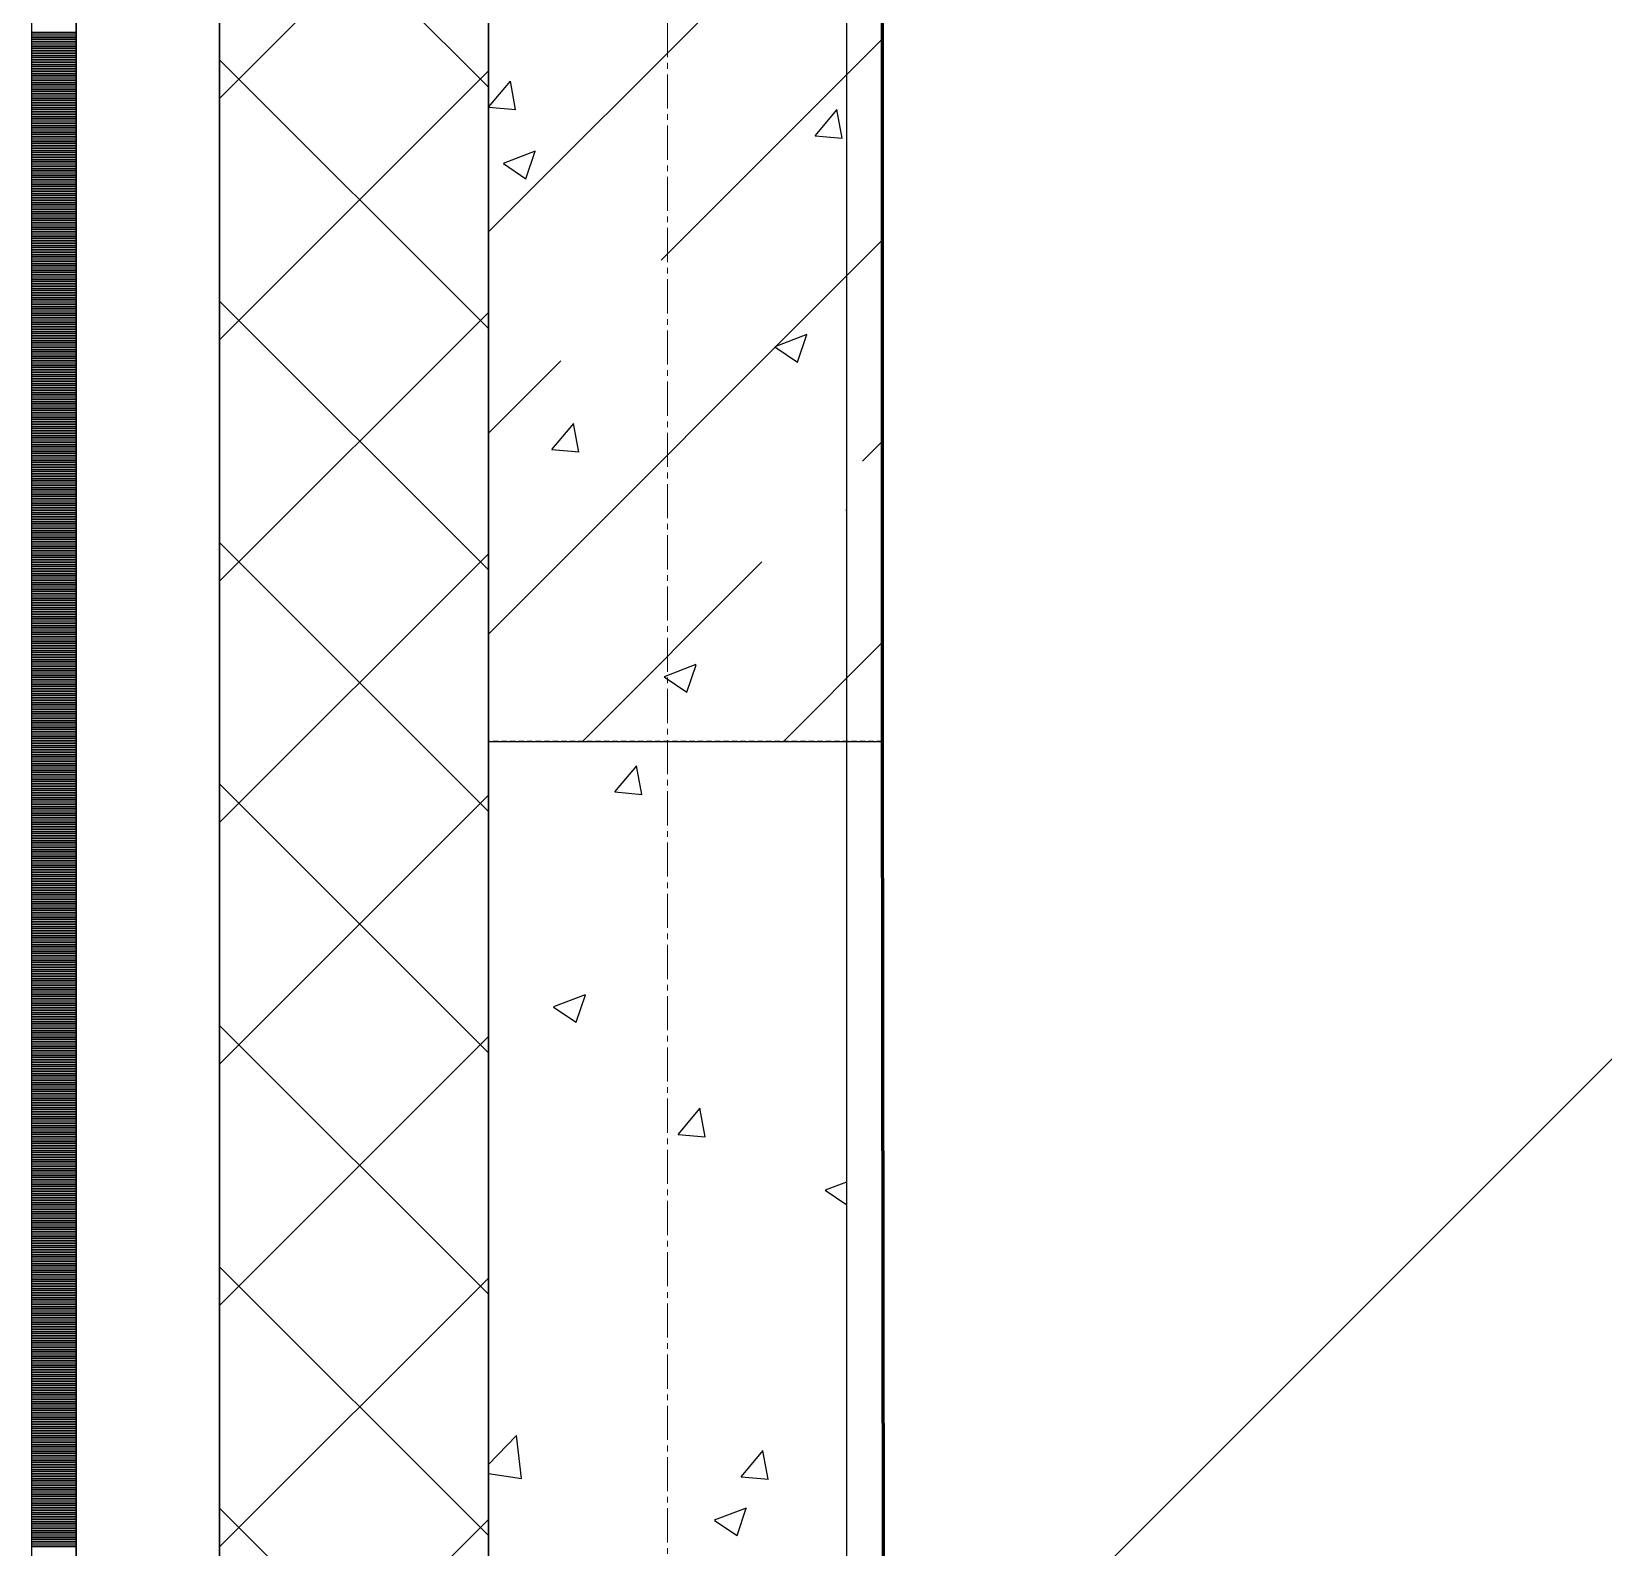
# Model space of a CAD drawing. Header units: millimetres. Extents: x 538266 to 1167394, y 114608 to 637157.
# Drawn here: x 1046079 to 1046956, y 555019 to 555865 of the extents above; entities that cross this region are included whole.
import ezdxf

# ---------------------------------------------------------------- set-up
doc = ezdxf.new("R2010")
doc.units = ezdxf.units.MM
for name, pattern in [('CENTER2', [28.575, 19.05, -3.175, 3.175, -3.175]), ('DASHED', [19.05, 12.7, -6.35]), ('HIDDEN2', [4.7625, 3.175, -1.5875])]:
    doc.linetypes.add(name, pattern=pattern)
for name, color, linetype, lineweight in [('0) шт стен 3 эт', 150, 'Continuous', 60), ('АР_Колонны', 70, 'Continuous', 30), ('АР_Стены ЖБ', 7, 'Continuous', 35), ('АР_Стены ПЕНОблок', 52, 'Continuous', 20), ('АР_Тонкая', 254, 'Continuous', 5), ('АР_Утеплитель', 31, 'Continuous', 0), ('АР_Штриховка', 8, 'Continuous', 0)]:
    doc.layers.add(name, color=color, linetype=linetype, lineweight=lineweight)
doc.layers.add('АР_Делит', color=120, linetype='Continuous', lineweight=0, plot=False)
doc.layers.add('РД_Оси_100', color=7, linetype='Continuous', lineweight=0, true_color=0x525252)
doc.layers.add('ФВ-5', color=7, linetype='Continuous')

# ---------------------------------------------------------------- blocks, each defined once
blk = doc.blocks.new('СОШ_2200_АР_ОСИ_М100_28.05.24')
at = {"layer": 'АР_Делит', "color": 251, "linetype": 'DASHED', "true_color": 0x636466}
blk.add_lwpolyline([(114955, 135155), (114955, -355), (93595.036, -355), (93595.036, 13855), (94145, 13855), (94145, 68320), (66055, 68320), (66055, 13857.73), (83455, 13857.73), (83455, -355), (45245, -355), (45245, 13145), (44695, 13145), (44695, 26755), (45245, 26755), (45245, 68320), (20455, 68320), (20455, 26755), (27955, 26755), (27955, 13145), (-355, 13145), (-355, 100855)], dxfattribs=at)
at = {"layer": 'РД_Оси_100', "color": 251, "linetype": 'CENTER2', "true_color": 0x636466}
blk.add_line((0, -6155), (0, 139938.679), dxfattribs=at)
blk = doc.blocks.new('3_этаж1')
at = {"layer": 'АР_Колонны', "color": 18, "linetype": 'HIDDEN2', "lineweight": 25, "true_color": 0x000000}
for p, q in [((684283.57, 555468.74), (684283.57, 556368.74)), ((684503.57, 556368.74), (684503.57, 555468.74)), ((684503.57, 555468.74), (684283.57, 555468.74))]:
    blk.add_line(p, q, dxfattribs=at)
at = {"layer": 'АР_Колонны', "color": 18, "linetype": 'Continuous', "lineweight": 25, "true_color": 0x000000}
for p, q in [((684283.57, 556368.74), (684283.57, 555468.74)), ((684283.57, 556368.74), (684283.57, 555468.74)), ((684503.57, 555468.74), (684503.57, 556368.74)), ((684503.57, 555468.74), (684503.57, 556368.74)), ((684283.57, 555468.74), (684503.57, 555468.74)), ((684283.57, 555468.74), (684503.57, 555468.74))]:
    blk.add_line(p, q, dxfattribs=at)
at = {"layer": 'АР_Стены ЖБ', "color": 18, "linetype": 'Continuous', "lineweight": 25, "true_color": 0x000000}
for p, q in [((684283.57, 556368.74), (684283.57, 555468.74)), ((684503.57, 555468.74), (684503.57, 556368.74)), ((684283.57, 555468.74), (684503.57, 555468.74))]:
    blk.add_line(p, q, dxfattribs=at)
at = {"layer": 'АР_Стены ПЕНОблок', "color": 18, "linetype": 'Continuous', "lineweight": 25, "true_color": 0x000000}
for p, q in [((684283.57, 587568.74), (684283.57, 511368.74)), ((684483.57, 511368.74), (684483.57, 587568.74))]:
    blk.add_line(p, q, dxfattribs=at)
at = {"layer": 'АР_Тонкая', "color": 18, "linetype": 'Continuous', "lineweight": 25, "true_color": 0x000000}
for p, q in [((684028.57, 587568.74), (684028.57, 511368.74)), ((684053.57, 587568.74), (684053.57, 511368.74)), ((684053.57, 511368.74), (684053.57, 587568.74)), ((684133.57, 511368.74), (684133.57, 587568.74))]:
    blk.add_line(p, q, dxfattribs=at)
at = {"layer": 'АР_Утеплитель', "color": 18, "linetype": 'Continuous', "lineweight": 25, "true_color": 0x000000}
for p, q in [((684133.57, 587568.74), (684133.57, 511368.74)), ((684283.57, 511368.74), (684283.57, 587568.74))]:
    blk.add_line(p, q, dxfattribs=at)
at = {"layer": 'АР_Штриховка', "color": 18, "linetype": 'Continuous', "lineweight": 25, "true_color": 0x000000}
for p, q in [((684283.57, 555833.82), (684133.57, 555983.82)), ((684133.57, 555827.54), (684283.57, 555977.54)), ((684283.57, 555753.03), (684503.57, 555973.03)), ((684028.57, 555864.49), (684053.57, 555864.49)), ((684028.57, 555863.49), (684053.57, 555863.49)), ((684028.57, 555862.49), (684053.57, 555862.49)), ((684028.57, 555861.49), (684053.57, 555861.49)), ((684028.57, 555860.49), (684053.57, 555860.49)), ((684028.57, 555859.49), (684053.57, 555859.49)), ((684028.57, 555858.49), (684053.57, 555858.49)), ((684028.57, 555857.49), (684053.57, 555857.49)), ((684028.57, 555856.49), (684053.57, 555856.49)), ((684028.57, 555855.49), (684053.57, 555855.49)), ((684028.57, 555854.49), (684053.57, 555854.49)), ((684028.57, 555853.49), (684053.57, 555853.49)), ((684380.1, 555737.3), (684503.57, 555860.78)), ((684028.57, 555852.49), (684053.57, 555852.49)), ((684028.57, 555851.49), (684053.57, 555851.49)), ((684028.57, 555850.49), (684053.57, 555850.49)), ((684028.57, 555849.49), (684053.57, 555849.49)), ((684028.57, 555848.49), (684053.57, 555848.49)), ((684028.57, 555847.49), (684053.57, 555847.49)), ((684028.57, 555846.49), (684053.57, 555846.49)), ((684028.57, 555845.49), (684053.57, 555845.49)), ((684283.57, 555699.12), (684133.57, 555849.12)), ((684028.57, 555844.49), (684053.57, 555844.49)), ((684028.57, 555843.49), (684053.57, 555843.49)), ((684028.57, 555842.49), (684053.57, 555842.49)), ((684028.57, 555841.49), (684053.57, 555841.49)), ((684028.57, 555840.49), (684053.57, 555840.49)), ((684028.57, 555839.49), (684053.57, 555839.49)), ((684028.57, 555838.49), (684053.57, 555838.49)), ((684028.57, 555837.49), (684053.57, 555837.49)), ((684028.57, 555836.49), (684053.57, 555836.49)), ((684133.57, 555692.83), (684283.57, 555842.83)), ((684283.75, 555822.63), (684296, 555837.23)), ((684298.79, 555821.27), (684295.85, 555837.19)), ((684028.57, 555835.49), (684053.57, 555835.49)), ((684028.57, 555834.49), (684053.57, 555834.49)), ((684028.57, 555833.49), (684053.57, 555833.49)), ((684028.57, 555832.49), (684053.57, 555832.49)), ((684028.57, 555831.49), (684053.57, 555831.49)), ((684028.57, 555830.49), (684053.57, 555830.49)), ((684028.57, 555829.49), (684053.57, 555829.49)), ((684028.57, 555828.49), (684053.57, 555828.49)), ((684028.57, 555827.49), (684053.57, 555827.49)), ((684028.57, 555826.49), (684053.57, 555826.49)), ((684028.57, 555825.49), (684053.57, 555825.49)), ((684028.57, 555824.49), (684053.57, 555824.49)), ((684028.57, 555823.49), (684053.57, 555823.49)), ((684028.57, 555822.49), (684053.57, 555822.49)), ((684028.57, 555821.49), (684053.57, 555821.49)), ((684028.57, 555820.49), (684053.57, 555820.49)), ((684028.57, 555819.49), (684053.57, 555819.49)), ((684028.57, 555818.49), (684053.57, 555818.49)), ((684283.75, 555822.62), (684298.94, 555821.3)), ((684465.94, 555806.7), (684478.18, 555821.29)), ((684480.97, 555805.33), (684478.04, 555821.25)), ((684028.57, 555817.49), (684053.57, 555817.49)), ((684028.57, 555816.49), (684053.57, 555816.49)), ((684028.57, 555815.49), (684053.57, 555815.49)), ((684028.57, 555814.49), (684053.57, 555814.49)), ((684028.57, 555813.49), (684053.57, 555813.49)), ((684028.57, 555812.49), (684053.57, 555812.49)), ((684028.57, 555811.49), (684053.57, 555811.49)), ((684028.57, 555810.49), (684053.57, 555810.49)), ((684028.57, 555809.49), (684053.57, 555809.49)), ((684028.57, 555808.49), (684053.57, 555808.49)), ((684028.57, 555807.49), (684053.57, 555807.49)), ((684028.57, 555806.49), (684053.57, 555806.49)), ((684028.57, 555805.49), (684053.57, 555805.49)), ((684028.57, 555804.49), (684053.57, 555804.49)), ((684028.57, 555803.49), (684053.57, 555803.49)), ((684028.57, 555802.49), (684053.57, 555802.49)), ((684028.57, 555801.49), (684053.57, 555801.49)), ((684465.94, 555806.69), (684481.12, 555805.36)), ((684028.57, 555800.49), (684053.57, 555800.49)), ((684028.57, 555799.49), (684053.57, 555799.49)), ((684028.57, 555798.49), (684053.57, 555798.49)), ((684028.57, 555797.49), (684053.57, 555797.49)), ((684028.57, 555796.49), (684053.57, 555796.49)), ((684028.57, 555795.49), (684053.57, 555795.49)), ((684028.57, 555794.49), (684053.57, 555794.49)), ((684028.57, 555793.49), (684053.57, 555793.49)), ((684028.57, 555792.49), (684053.57, 555792.49)), ((684292.04, 555791.38), (684309.82, 555798.21)), ((684304.59, 555782.65), (684309.74, 555798)), ((684028.57, 555791.49), (684053.57, 555791.49)), ((684028.57, 555790.49), (684053.57, 555790.49)), ((684028.57, 555789.49), (684053.57, 555789.49)), ((684028.57, 555788.49), (684053.57, 555788.49)), ((684028.57, 555787.49), (684053.57, 555787.49)), ((684028.57, 555786.49), (684053.57, 555786.49)), ((684028.57, 555785.49), (684053.57, 555785.49)), ((684028.57, 555784.49), (684053.57, 555784.49)), ((684028.57, 555783.49), (684053.57, 555783.49)), ((684291.95, 555791.17), (684304.58, 555782.65)), ((684028.57, 555782.49), (684053.57, 555782.49)), ((684028.57, 555781.49), (684053.57, 555781.49)), ((684028.57, 555780.49), (684053.57, 555780.49)), ((684028.57, 555779.49), (684053.57, 555779.49)), ((684028.57, 555778.49), (684053.57, 555778.49)), ((684028.57, 555777.49), (684053.57, 555777.49)), ((684028.57, 555776.49), (684053.57, 555776.49)), ((684028.57, 555775.49), (684053.57, 555775.49)), ((684028.57, 555774.49), (684053.57, 555774.49)), ((684028.57, 555773.49), (684053.57, 555773.49)), ((684028.57, 555772.49), (684053.57, 555772.49)), ((684028.57, 555771.49), (684053.57, 555771.49)), ((684028.57, 555770.49), (684053.57, 555770.49)), ((684028.57, 555769.49), (684053.57, 555769.49)), ((684028.57, 555768.49), (684053.57, 555768.49)), ((684028.57, 555767.49), (684053.57, 555767.49)), ((684028.57, 555766.49), (684053.57, 555766.49)), ((684028.57, 555765.49), (684053.57, 555765.49)), ((684028.57, 555764.49), (684053.57, 555764.49)), ((684028.57, 555763.49), (684053.57, 555763.49)), ((684028.57, 555762.49), (684053.57, 555762.49)), ((684028.57, 555761.49), (684053.57, 555761.49)), ((684028.57, 555760.49), (684053.57, 555760.49)), ((684028.57, 555759.49), (684053.57, 555759.49)), ((684028.57, 555758.49), (684053.57, 555758.49)), ((684028.57, 555757.49), (684053.57, 555757.49)), ((684028.57, 555756.49), (684053.57, 555756.49)), ((684028.57, 555755.49), (684053.57, 555755.49)), ((684028.57, 555754.49), (684053.57, 555754.49)), ((684028.57, 555753.49), (684053.57, 555753.49)), ((684028.57, 555752.49), (684053.57, 555752.49)), ((684028.57, 555751.49), (684053.57, 555751.49)), ((684028.57, 555750.49), (684053.57, 555750.49)), ((684028.57, 555749.49), (684053.57, 555749.49)), ((684028.57, 555748.49), (684053.57, 555748.49)), ((684283.57, 555528.52), (684503.57, 555748.52)), ((684028.57, 555747.49), (684053.57, 555747.49)), ((684028.57, 555746.49), (684053.57, 555746.49)), ((684028.57, 555745.49), (684053.57, 555745.49)), ((684028.57, 555744.49), (684053.57, 555744.49)), ((684028.57, 555743.49), (684053.57, 555743.49)), ((684028.57, 555742.49), (684053.57, 555742.49)), ((684028.57, 555741.49), (684053.57, 555741.49)), ((684028.57, 555740.49), (684053.57, 555740.49)), ((684028.57, 555739.49), (684053.57, 555739.49)), ((684028.57, 555738.49), (684053.57, 555738.49)), ((684028.57, 555737.49), (684053.57, 555737.49)), ((684028.57, 555736.49), (684053.57, 555736.49)), ((684028.57, 555735.49), (684053.57, 555735.49)), ((684028.57, 555734.49), (684053.57, 555734.49)), ((684028.57, 555733.49), (684053.57, 555733.49)), ((684028.57, 555732.49), (684053.57, 555732.49)), ((684028.57, 555731.49), (684053.57, 555731.49)), ((684028.57, 555730.49), (684053.57, 555730.49)), ((684028.57, 555729.49), (684053.57, 555729.49)), ((684028.57, 555728.49), (684053.57, 555728.49)), ((684028.57, 555727.49), (684053.57, 555727.49)), ((684028.57, 555726.49), (684053.57, 555726.49)), ((684028.57, 555725.49), (684053.57, 555725.49)), ((684028.57, 555724.49), (684053.57, 555724.49)), ((684028.57, 555723.49), (684053.57, 555723.49)), ((684028.57, 555722.49), (684053.57, 555722.49)), ((684028.57, 555721.49), (684053.57, 555721.49)), ((684028.57, 555720.49), (684053.57, 555720.49)), ((684028.57, 555719.49), (684053.57, 555719.49)), ((684028.57, 555718.49), (684053.57, 555718.49)), ((684028.57, 555717.49), (684053.57, 555717.49)), ((684028.57, 555716.49), (684053.57, 555716.49)), ((684028.57, 555715.49), (684053.57, 555715.49)), ((684028.57, 555714.49), (684053.57, 555714.49)), ((684028.57, 555713.49), (684053.57, 555713.49)), ((684283.57, 555564.41), (684133.57, 555714.41)), ((684028.57, 555712.49), (684053.57, 555712.49)), ((684028.57, 555711.49), (684053.57, 555711.49)), ((684028.57, 555710.49), (684053.57, 555710.49)), ((684028.57, 555709.49), (684053.57, 555709.49)), ((684028.57, 555708.49), (684053.57, 555708.49)), ((684028.57, 555707.49), (684053.57, 555707.49)), ((684028.57, 555706.49), (684053.57, 555706.49)), ((684028.57, 555705.49), (684053.57, 555705.49)), ((684028.57, 555704.49), (684053.57, 555704.49)), ((684133.57, 555558.13), (684283.57, 555708.13)), ((684028.57, 555703.49), (684053.57, 555703.49)), ((684028.57, 555702.49), (684053.57, 555702.49)), ((684028.57, 555701.49), (684053.57, 555701.49)), ((684028.57, 555700.49), (684053.57, 555700.49)), ((684028.57, 555699.49), (684053.57, 555699.49)), ((684028.57, 555698.49), (684053.57, 555698.49)), ((684028.57, 555697.49), (684053.57, 555697.49)), ((684028.57, 555696.49), (684053.57, 555696.49)), ((684028.57, 555695.49), (684053.57, 555695.49)), ((684443.65, 555689.11), (684461.44, 555695.94)), ((684456.2, 555680.38), (684461.35, 555695.73)), ((684028.57, 555694.49), (684053.57, 555694.49)), ((684028.57, 555693.49), (684053.57, 555693.49)), ((684028.57, 555692.49), (684053.57, 555692.49)), ((684028.57, 555691.49), (684053.57, 555691.49)), ((684028.57, 555690.49), (684053.57, 555690.49)), ((684028.57, 555689.49), (684053.57, 555689.49)), ((684028.57, 555688.49), (684053.57, 555688.49)), ((684028.57, 555687.49), (684053.57, 555687.49)), ((684443.56, 555688.91), (684456.2, 555680.39)), ((684028.57, 555686.49), (684053.57, 555686.49)), ((684028.57, 555685.49), (684053.57, 555685.49)), ((684028.57, 555684.49), (684053.57, 555684.49)), ((684028.57, 555683.49), (684053.57, 555683.49)), ((684028.57, 555682.49), (684053.57, 555682.49)), ((684028.57, 555681.49), (684053.57, 555681.49)), ((684028.57, 555680.49), (684053.57, 555680.49)), ((684028.57, 555679.49), (684053.57, 555679.49)), ((684028.57, 555678.49), (684053.57, 555678.49)), ((684283.57, 555640.78), (684323.97, 555681.17)), ((684028.57, 555677.49), (684053.57, 555677.49)), ((684028.57, 555676.49), (684053.57, 555676.49)), ((684028.57, 555675.49), (684053.57, 555675.49)), ((684028.57, 555674.49), (684053.57, 555674.49)), ((684028.57, 555673.49), (684053.57, 555673.49)), ((684028.57, 555672.49), (684053.57, 555672.49)), ((684028.57, 555671.49), (684053.57, 555671.49)), ((684028.57, 555670.49), (684053.57, 555670.49)), ((684028.57, 555669.49), (684053.57, 555669.49)), ((684028.57, 555668.49), (684053.57, 555668.49)), ((684028.57, 555667.49), (684053.57, 555667.49)), ((684028.57, 555666.49), (684053.57, 555666.49)), ((684028.57, 555665.49), (684053.57, 555665.49)), ((684028.57, 555664.49), (684053.57, 555664.49)), ((684028.57, 555663.49), (684053.57, 555663.49)), ((684028.57, 555662.49), (684053.57, 555662.49)), ((684028.57, 555661.49), (684053.57, 555661.49)), ((684028.57, 555660.49), (684053.57, 555660.49)), ((684028.57, 555659.49), (684053.57, 555659.49)), ((684028.57, 555658.49), (684053.57, 555658.49)), ((684028.57, 555657.49), (684053.57, 555657.49)), ((684028.57, 555656.49), (684053.57, 555656.49)), ((684028.57, 555655.49), (684053.57, 555655.49)), ((684028.57, 555654.49), (684053.57, 555654.49)), ((684028.57, 555653.49), (684053.57, 555653.49)), ((684028.57, 555652.49), (684053.57, 555652.49)), ((684028.57, 555651.49), (684053.57, 555651.49)), ((684028.57, 555650.49), (684053.57, 555650.49)), ((684028.57, 555649.49), (684053.57, 555649.49)), ((684028.57, 555648.49), (684053.57, 555648.49)), ((684028.57, 555647.49), (684053.57, 555647.49)), ((684028.57, 555646.49), (684053.57, 555646.49)), ((684028.57, 555645.49), (684053.57, 555645.49)), ((684028.57, 555644.49), (684053.57, 555644.49)), ((684028.57, 555643.49), (684053.57, 555643.49)), ((684319, 555631.58), (684331.24, 555646.17)), ((684334.03, 555630.21), (684331.1, 555646.13)), ((684028.57, 555642.49), (684053.57, 555642.49)), ((684028.57, 555641.49), (684053.57, 555641.49)), ((684028.57, 555640.49), (684053.57, 555640.49)), ((684028.57, 555639.49), (684053.57, 555639.49)), ((684028.57, 555638.49), (684053.57, 555638.49)), ((684028.57, 555637.49), (684053.57, 555637.49)), ((684028.57, 555636.49), (684053.57, 555636.49)), ((684028.57, 555635.49), (684053.57, 555635.49)), ((684028.57, 555634.49), (684053.57, 555634.49)), ((684492.35, 555625.05), (684503.57, 555636.27)), ((684028.57, 555633.49), (684053.57, 555633.49)), ((684028.57, 555632.49), (684053.57, 555632.49)), ((684028.57, 555631.49), (684053.57, 555631.49)), ((684028.57, 555630.49), (684053.57, 555630.49)), ((684028.57, 555629.49), (684053.57, 555629.49)), ((684028.57, 555628.49), (684053.57, 555628.49)), ((684028.57, 555627.49), (684053.57, 555627.49)), ((684028.57, 555626.49), (684053.57, 555626.49)), ((684028.57, 555625.49), (684053.57, 555625.49)), ((684319, 555631.57), (684334.18, 555630.24)), ((684028.57, 555624.49), (684053.57, 555624.49)), ((684028.57, 555623.49), (684053.57, 555623.49)), ((684028.57, 555622.49), (684053.57, 555622.49)), ((684028.57, 555621.49), (684053.57, 555621.49)), ((684028.57, 555620.49), (684053.57, 555620.49)), ((684028.57, 555619.49), (684053.57, 555619.49)), ((684028.57, 555618.49), (684053.57, 555618.49)), ((684028.57, 555617.49), (684053.57, 555617.49)), ((684028.57, 555616.49), (684053.57, 555616.49)), ((684028.57, 555615.49), (684053.57, 555615.49)), ((684028.57, 555614.49), (684053.57, 555614.49)), ((684028.57, 555613.49), (684053.57, 555613.49)), ((684028.57, 555612.49), (684053.57, 555612.49)), ((684028.57, 555611.49), (684053.57, 555611.49)), ((684028.57, 555610.49), (684053.57, 555610.49)), ((684028.57, 555609.49), (684053.57, 555609.49)), ((684028.57, 555608.49), (684053.57, 555608.49)), ((684028.57, 555607.49), (684053.57, 555607.49)), ((684028.57, 555606.49), (684053.57, 555606.49)), ((684028.57, 555605.49), (684053.57, 555605.49)), ((684028.57, 555604.49), (684053.57, 555604.49)), ((684028.57, 555603.49), (684053.57, 555603.49)), ((684028.57, 555602.49), (684053.57, 555602.49)), ((684028.57, 555601.49), (684053.57, 555601.49)), ((684028.57, 555600.49), (684053.57, 555600.49)), ((684028.57, 555599.49), (684053.57, 555599.49)), ((684028.57, 555598.49), (684053.57, 555598.49)), ((684028.57, 555597.49), (684053.57, 555597.49)), ((684028.57, 555596.49), (684053.57, 555596.49)), ((684028.57, 555595.49), (684053.57, 555595.49)), ((684028.57, 555594.49), (684053.57, 555594.49)), ((684028.57, 555593.49), (684053.57, 555593.49)), ((684028.57, 555592.49), (684053.57, 555592.49)), ((684028.57, 555591.49), (684053.57, 555591.49)), ((684028.57, 555590.49), (684053.57, 555590.49)), ((684483.15, 555597.81), (684483.57, 555597.75)), ((684483.16, 555597.78), (684483.57, 555598.21)), ((684028.57, 555589.49), (684053.57, 555589.49)), ((684028.57, 555588.49), (684053.57, 555588.49)), ((684028.57, 555587.49), (684053.57, 555587.49)), ((684028.57, 555586.49), (684053.57, 555586.49)), ((684028.57, 555585.49), (684053.57, 555585.49)), ((684028.57, 555584.49), (684053.57, 555584.49)), ((684028.57, 555583.49), (684053.57, 555583.49)), ((684028.57, 555582.49), (684053.57, 555582.49)), ((684028.57, 555581.49), (684053.57, 555581.49)), ((684028.57, 555580.49), (684053.57, 555580.49)), ((684028.57, 555579.49), (684053.57, 555579.49)), ((684028.57, 555578.49), (684053.57, 555578.49)), ((684028.57, 555577.49), (684053.57, 555577.49)), ((684028.57, 555576.49), (684053.57, 555576.49)), ((684028.57, 555575.49), (684053.57, 555575.49)), ((684028.57, 555574.49), (684053.57, 555574.49)), ((684028.57, 555573.49), (684053.57, 555573.49)), ((684283.57, 555429.71), (684133.57, 555579.71)), ((684133.57, 555423.42), (684283.57, 555573.42)), ((684028.57, 555572.49), (684053.57, 555572.49)), ((684028.57, 555571.49), (684053.57, 555571.49)), ((684028.57, 555570.49), (684053.57, 555570.49)), ((684028.57, 555569.49), (684053.57, 555569.49)), ((684028.57, 555568.49), (684053.57, 555568.49)), ((684028.57, 555567.49), (684053.57, 555567.49)), ((684028.57, 555566.49), (684053.57, 555566.49)), ((684028.57, 555565.49), (684053.57, 555565.49)), ((684028.57, 555564.49), (684053.57, 555564.49)), ((684336.05, 555468.74), (684436.22, 555568.92)), ((684028.57, 555563.49), (684053.57, 555563.49)), ((684028.57, 555562.49), (684053.57, 555562.49)), ((684028.57, 555561.49), (684053.57, 555561.49)), ((684028.57, 555560.49), (684053.57, 555560.49)), ((684028.57, 555559.49), (684053.57, 555559.49)), ((684028.57, 555558.49), (684053.57, 555558.49)), ((684028.57, 555557.49), (684053.57, 555557.49)), ((684028.57, 555556.49), (684053.57, 555556.49)), ((684028.57, 555555.49), (684053.57, 555555.49)), ((684028.57, 555554.49), (684053.57, 555554.49)), ((684028.57, 555553.49), (684053.57, 555553.49)), ((684028.57, 555552.49), (684053.57, 555552.49)), ((684028.57, 555551.49), (684053.57, 555551.49)), ((684028.57, 555550.49), (684053.57, 555550.49)), ((684028.57, 555549.49), (684053.57, 555549.49)), ((684028.57, 555548.49), (684053.57, 555548.49)), ((684028.57, 555547.49), (684053.57, 555547.49)), ((684028.57, 555546.49), (684053.57, 555546.49)), ((684028.57, 555545.49), (684053.57, 555545.49)), ((684028.57, 555544.49), (684053.57, 555544.49)), ((684028.57, 555543.49), (684053.57, 555543.49)), ((684028.57, 555542.49), (684053.57, 555542.49)), ((684028.57, 555541.49), (684053.57, 555541.49)), ((684028.57, 555540.49), (684053.57, 555540.49)), ((684028.57, 555539.49), (684053.57, 555539.49)), ((684028.57, 555538.49), (684053.57, 555538.49)), ((684028.57, 555537.49), (684053.57, 555537.49)), ((684028.57, 555536.49), (684053.57, 555536.49)), ((684028.57, 555535.49), (684053.57, 555535.49)), ((684028.57, 555534.49), (684053.57, 555534.49)), ((684028.57, 555533.49), (684053.57, 555533.49)), ((684028.57, 555532.49), (684053.57, 555532.49)), ((684028.57, 555531.49), (684053.57, 555531.49)), ((684028.57, 555530.49), (684053.57, 555530.49)), ((684028.57, 555529.49), (684053.57, 555529.49)), ((684028.57, 555528.49), (684053.57, 555528.49)), ((684028.57, 555527.49), (684053.57, 555527.49)), ((684028.57, 555526.49), (684053.57, 555526.49)), ((684028.57, 555525.49), (684053.57, 555525.49)), ((684028.57, 555524.49), (684053.57, 555524.49)), ((684028.57, 555523.49), (684053.57, 555523.49)), ((684028.57, 555522.49), (684053.57, 555522.49)), ((684028.57, 555521.49), (684053.57, 555521.49)), ((684028.57, 555520.49), (684053.57, 555520.49)), ((684448.3, 555468.74), (684503.57, 555524.02)), ((684028.57, 555519.49), (684053.57, 555519.49)), ((684028.57, 555518.49), (684053.57, 555518.49)), ((684028.57, 555517.49), (684053.57, 555517.49)), ((684028.57, 555516.49), (684053.57, 555516.49)), ((684028.57, 555515.49), (684053.57, 555515.49)), ((684028.57, 555514.49), (684053.57, 555514.49)), ((684028.57, 555513.49), (684053.57, 555513.49)), ((684028.57, 555512.49), (684053.57, 555512.49)), ((684028.57, 555511.49), (684053.57, 555511.49)), ((684381.85, 555504.93), (684399.64, 555511.75)), ((684394.4, 555496.2), (684399.55, 555511.55)), ((684028.57, 555510.49), (684053.57, 555510.49)), ((684028.57, 555509.49), (684053.57, 555509.49)), ((684028.57, 555508.49), (684053.57, 555508.49)), ((684028.57, 555507.49), (684053.57, 555507.49)), ((684028.57, 555506.49), (684053.57, 555506.49)), ((684028.57, 555505.49), (684053.57, 555505.49)), ((684028.57, 555504.49), (684053.57, 555504.49)), ((684028.57, 555503.49), (684053.57, 555503.49)), ((684028.57, 555502.49), (684053.57, 555502.49)), ((684381.76, 555504.72), (684394.39, 555496.2)), ((684028.57, 555501.49), (684053.57, 555501.49)), ((684028.57, 555500.49), (684053.57, 555500.49)), ((684028.57, 555499.49), (684053.57, 555499.49)), ((684028.57, 555498.49), (684053.57, 555498.49)), ((684028.57, 555497.49), (684053.57, 555497.49)), ((684028.57, 555496.49), (684053.57, 555496.49)), ((684028.57, 555495.49), (684053.57, 555495.49)), ((684028.57, 555494.49), (684053.57, 555494.49)), ((684028.57, 555493.49), (684053.57, 555493.49)), ((684028.57, 555492.49), (684053.57, 555492.49)), ((684028.57, 555491.49), (684053.57, 555491.49)), ((684028.57, 555490.49), (684053.57, 555490.49)), ((684028.57, 555489.49), (684053.57, 555489.49)), ((684028.57, 555488.49), (684053.57, 555488.49)), ((684028.57, 555487.49), (684053.57, 555487.49)), ((684028.57, 555486.49), (684053.57, 555486.49)), ((684028.57, 555485.49), (684053.57, 555485.49)), ((684028.57, 555484.49), (684053.57, 555484.49)), ((684028.57, 555483.49), (684053.57, 555483.49)), ((684028.57, 555482.49), (684053.57, 555482.49)), ((684028.57, 555481.49), (684053.57, 555481.49)), ((684028.57, 555480.49), (684053.57, 555480.49)), ((684028.57, 555479.49), (684053.57, 555479.49)), ((684028.57, 555478.49), (684053.57, 555478.49)), ((684028.57, 555477.49), (684053.57, 555477.49)), ((684028.57, 555476.49), (684053.57, 555476.49)), ((684028.57, 555475.49), (684053.57, 555475.49)), ((684028.57, 555474.49), (684053.57, 555474.49)), ((684028.57, 555473.49), (684053.57, 555473.49)), ((684028.57, 555472.49), (684053.57, 555472.49)), ((684028.57, 555471.49), (684053.57, 555471.49)), ((684028.57, 555470.49), (684053.57, 555470.49)), ((684028.57, 555469.49), (684053.57, 555469.49)), ((684028.57, 555468.49), (684053.57, 555468.49)), ((684028.57, 555467.49), (684053.57, 555467.49)), ((684028.57, 555466.49), (684053.57, 555466.49)), ((684028.57, 555465.49), (684053.57, 555465.49)), ((684028.57, 555464.49), (684053.57, 555464.49)), ((684028.57, 555463.49), (684053.57, 555463.49)), ((684028.57, 555462.49), (684053.57, 555462.49)), ((684028.57, 555461.49), (684053.57, 555461.49)), ((684028.57, 555460.49), (684053.57, 555460.49)), ((684028.57, 555459.49), (684053.57, 555459.49)), ((684028.57, 555458.49), (684053.57, 555458.49)), ((684028.57, 555457.49), (684053.57, 555457.49)), ((684028.57, 555456.49), (684053.57, 555456.49)), ((684028.57, 555455.49), (684053.57, 555455.49)), ((684028.57, 555454.49), (684053.57, 555454.49)), ((684028.57, 555453.49), (684053.57, 555453.49)), ((684028.57, 555452.49), (684053.57, 555452.49)), ((684028.57, 555451.49), (684053.57, 555451.49)), ((684028.57, 555450.49), (684053.57, 555450.49)), ((684354.24, 555440.52), (684366.49, 555455.11)), ((684369.27, 555439.16), (684366.34, 555455.08)), ((684028.57, 555449.49), (684053.57, 555449.49)), ((684028.57, 555448.49), (684053.57, 555448.49)), ((684028.57, 555447.49), (684053.57, 555447.49)), ((684028.57, 555446.49), (684053.57, 555446.49)), ((684028.57, 555445.49), (684053.57, 555445.49)), ((684028.57, 555444.49), (684053.57, 555444.49)), ((684028.57, 555443.49), (684053.57, 555443.49)), ((684028.57, 555442.49), (684053.57, 555442.49)), ((684028.57, 555441.49), (684053.57, 555441.49)), ((684283.57, 555295.01), (684133.57, 555445.01)), ((684028.57, 555440.49), (684053.57, 555440.49)), ((684028.57, 555439.49), (684053.57, 555439.49)), ((684028.57, 555438.49), (684053.57, 555438.49)), ((684028.57, 555437.49), (684053.57, 555437.49)), ((684028.57, 555436.49), (684053.57, 555436.49)), ((684028.57, 555435.49), (684053.57, 555435.49)), ((684028.57, 555434.49), (684053.57, 555434.49)), ((684028.57, 555433.49), (684053.57, 555433.49)), ((684028.57, 555432.49), (684053.57, 555432.49)), ((684133.57, 555288.72), (684283.57, 555438.72)), ((684354.24, 555440.51), (684369.42, 555439.18)), ((684028.57, 555431.49), (684053.57, 555431.49)), ((684028.57, 555430.49), (684053.57, 555430.49)), ((684028.57, 555429.49), (684053.57, 555429.49)), ((684028.57, 555428.49), (684053.57, 555428.49)), ((684028.57, 555427.49), (684053.57, 555427.49)), ((684028.57, 555426.49), (684053.57, 555426.49)), ((684028.57, 555425.49), (684053.57, 555425.49)), ((684028.57, 555424.49), (684053.57, 555424.49)), ((684028.57, 555423.49), (684053.57, 555423.49)), ((684028.57, 555422.49), (684053.57, 555422.49)), ((684028.57, 555421.49), (684053.57, 555421.49)), ((684028.57, 555420.49), (684053.57, 555420.49)), ((684028.57, 555419.49), (684053.57, 555419.49)), ((684028.57, 555418.49), (684053.57, 555418.49)), ((684028.57, 555417.49), (684053.57, 555417.49)), ((684028.57, 555416.49), (684053.57, 555416.49)), ((684028.57, 555415.49), (684053.57, 555415.49)), ((684028.57, 555414.49), (684053.57, 555414.49)), ((684028.57, 555413.49), (684053.57, 555413.49)), ((684028.57, 555412.49), (684053.57, 555412.49)), ((684028.57, 555411.49), (684053.57, 555411.49)), ((684028.57, 555410.49), (684053.57, 555410.49)), ((684028.57, 555409.49), (684053.57, 555409.49)), ((684028.57, 555408.49), (684053.57, 555408.49)), ((684028.57, 555407.49), (684053.57, 555407.49)), ((684028.57, 555406.49), (684053.57, 555406.49)), ((684028.57, 555405.49), (684053.57, 555405.49)), ((684028.57, 555404.49), (684053.57, 555404.49)), ((684028.57, 555403.49), (684053.57, 555403.49)), ((684028.57, 555402.49), (684053.57, 555402.49)), ((684028.57, 555401.49), (684053.57, 555401.49)), ((684028.57, 555400.49), (684053.57, 555400.49)), ((684028.57, 555399.49), (684053.57, 555399.49)), ((684028.57, 555398.49), (684053.57, 555398.49)), ((684028.57, 555397.49), (684053.57, 555397.49)), ((684028.57, 555396.49), (684053.57, 555396.49)), ((684028.57, 555395.49), (684053.57, 555395.49)), ((684028.57, 555394.49), (684053.57, 555394.49)), ((684028.57, 555393.49), (684053.57, 555393.49)), ((684028.57, 555392.49), (684053.57, 555392.49)), ((684028.57, 555391.49), (684053.57, 555391.49)), ((684028.57, 555390.49), (684053.57, 555390.49)), ((684028.57, 555389.49), (684053.57, 555389.49)), ((684028.57, 555388.49), (684053.57, 555388.49)), ((684028.57, 555387.49), (684053.57, 555387.49)), ((684028.57, 555386.49), (684053.57, 555386.49)), ((684028.57, 555385.49), (684053.57, 555385.49)), ((684028.57, 555384.49), (684053.57, 555384.49)), ((684028.57, 555383.49), (684053.57, 555383.49)), ((684028.57, 555382.49), (684053.57, 555382.49)), ((684028.57, 555381.49), (684053.57, 555381.49)), ((684028.57, 555380.49), (684053.57, 555380.49)), ((684028.57, 555379.49), (684053.57, 555379.49)), ((684028.57, 555378.49), (684053.57, 555378.49)), ((684028.57, 555377.49), (684053.57, 555377.49)), ((684028.57, 555376.49), (684053.57, 555376.49)), ((684028.57, 555375.49), (684053.57, 555375.49)), ((684028.57, 555374.49), (684053.57, 555374.49)), ((684028.57, 555373.49), (684053.57, 555373.49)), ((684028.57, 555372.49), (684053.57, 555372.49)), ((684028.57, 555371.49), (684053.57, 555371.49)), ((684028.57, 555370.49), (684053.57, 555370.49)), ((684028.57, 555369.49), (684053.57, 555369.49)), ((684028.57, 555368.49), (684053.57, 555368.49)), ((684028.57, 555367.49), (684053.57, 555367.49)), ((684028.57, 555366.49), (684053.57, 555366.49)), ((684028.57, 555365.49), (684053.57, 555365.49)), ((684028.57, 555364.49), (684053.57, 555364.49)), ((684028.57, 555363.49), (684053.57, 555363.49)), ((684028.57, 555362.49), (684053.57, 555362.49)), ((684028.57, 555361.49), (684053.57, 555361.49)), ((684028.57, 555360.49), (684053.57, 555360.49)), ((684028.57, 555359.49), (684053.57, 555359.49)), ((684028.57, 555358.49), (684053.57, 555358.49)), ((684028.57, 555357.49), (684053.57, 555357.49)), ((684028.57, 555356.49), (684053.57, 555356.49)), ((684028.57, 555355.49), (684053.57, 555355.49)), ((684028.57, 555354.49), (684053.57, 555354.49)), ((684028.57, 555353.49), (684053.57, 555353.49)), ((684028.57, 555352.49), (684053.57, 555352.49)), ((684028.57, 555351.49), (684053.57, 555351.49)), ((684028.57, 555350.49), (684053.57, 555350.49)), ((684028.57, 555349.49), (684053.57, 555349.49)), ((684028.57, 555348.49), (684053.57, 555348.49)), ((684028.57, 555347.49), (684053.57, 555347.49)), ((684028.57, 555346.49), (684053.57, 555346.49)), ((684028.57, 555345.49), (684053.57, 555345.49)), ((684028.57, 555344.49), (684053.57, 555344.49)), ((684028.57, 555343.49), (684053.57, 555343.49)), ((684028.57, 555342.49), (684053.57, 555342.49)), ((684028.57, 555341.49), (684053.57, 555341.49)), ((684028.57, 555340.49), (684053.57, 555340.49)), ((684028.57, 555339.49), (684053.57, 555339.49)), ((684028.57, 555338.49), (684053.57, 555338.49)), ((684028.57, 555337.49), (684053.57, 555337.49)), ((684028.57, 555336.49), (684053.57, 555336.49)), ((684028.57, 555335.49), (684053.57, 555335.49)), ((684028.57, 555334.49), (684053.57, 555334.49)), ((684028.57, 555333.49), (684053.57, 555333.49)), ((684028.57, 555332.49), (684053.57, 555332.49)), ((684028.57, 555331.49), (684053.57, 555331.49)), ((684028.57, 555330.49), (684053.57, 555330.49)), ((684028.57, 555329.49), (684053.57, 555329.49)), ((684028.57, 555328.49), (684053.57, 555328.49)), ((684028.57, 555327.49), (684053.57, 555327.49)), ((684320.05, 555320.74), (684337.83, 555327.57)), ((684332.6, 555312.01), (684337.75, 555327.36)), ((684028.57, 555326.49), (684053.57, 555326.49)), ((684028.57, 555325.49), (684053.57, 555325.49)), ((684028.57, 555324.49), (684053.57, 555324.49)), ((684028.57, 555323.49), (684053.57, 555323.49)), ((684028.57, 555322.49), (684053.57, 555322.49)), ((684028.57, 555321.49), (684053.57, 555321.49)), ((684028.57, 555320.49), (684053.57, 555320.49)), ((684028.57, 555319.49), (684053.57, 555319.49)), ((684028.57, 555318.49), (684053.57, 555318.49)), ((684319.96, 555320.53), (684332.59, 555312.01)), ((684028.57, 555317.49), (684053.57, 555317.49)), ((684028.57, 555316.49), (684053.57, 555316.49)), ((684028.57, 555315.49), (684053.57, 555315.49)), ((684028.57, 555314.49), (684053.57, 555314.49)), ((684028.57, 555313.49), (684053.57, 555313.49)), ((684028.57, 555312.49), (684053.57, 555312.49)), ((684028.57, 555311.49), (684053.57, 555311.49)), ((684028.57, 555310.49), (684053.57, 555310.49)), ((684028.57, 555309.49), (684053.57, 555309.49)), ((684283.57, 555160.3), (684133.57, 555310.3)), ((684028.57, 555308.49), (684053.57, 555308.49)), ((684028.57, 555307.49), (684053.57, 555307.49)), ((684028.57, 555306.49), (684053.57, 555306.49)), ((684028.57, 555305.49), (684053.57, 555305.49)), ((684028.57, 555304.49), (684053.57, 555304.49)), ((684028.57, 555303.49), (684053.57, 555303.49)), ((684028.57, 555302.49), (684053.57, 555302.49)), ((684028.57, 555301.49), (684053.57, 555301.49)), ((684133.57, 555154.02), (684283.57, 555304.02)), ((684028.57, 555300.49), (684053.57, 555300.49)), ((684028.57, 555299.49), (684053.57, 555299.49)), ((684028.57, 555298.49), (684053.57, 555298.49)), ((684028.57, 555297.49), (684053.57, 555297.49)), ((684028.57, 555296.49), (684053.57, 555296.49)), ((684028.57, 555295.49), (684053.57, 555295.49)), ((684028.57, 555294.49), (684053.57, 555294.49)), ((684028.57, 555293.49), (684053.57, 555293.49)), ((684028.57, 555292.49), (684053.57, 555292.49)), ((684028.57, 555291.49), (684053.57, 555291.49)), ((684028.57, 555290.49), (684053.57, 555290.49)), ((684028.57, 555289.49), (684053.57, 555289.49)), ((684028.57, 555288.49), (684053.57, 555288.49)), ((684028.57, 555287.49), (684053.57, 555287.49)), ((684028.57, 555286.49), (684053.57, 555286.49)), ((684028.57, 555285.49), (684053.57, 555285.49)), ((684028.57, 555284.49), (684053.57, 555284.49)), ((684028.57, 555283.49), (684053.57, 555283.49)), ((684028.57, 555282.49), (684053.57, 555282.49)), ((684028.57, 555281.49), (684053.57, 555281.49)), ((684028.57, 555280.49), (684053.57, 555280.49)), ((684028.57, 555279.49), (684053.57, 555279.49)), ((684028.57, 555278.49), (684053.57, 555278.49)), ((684028.57, 555277.49), (684053.57, 555277.49)), ((684028.57, 555276.49), (684053.57, 555276.49)), ((684028.57, 555275.49), (684053.57, 555275.49)), ((684028.57, 555274.49), (684053.57, 555274.49)), ((684028.57, 555273.49), (684053.57, 555273.49)), ((684028.57, 555272.49), (684053.57, 555272.49)), ((684028.57, 555271.49), (684053.57, 555271.49)), ((684028.57, 555270.49), (684053.57, 555270.49)), ((684028.57, 555269.49), (684053.57, 555269.49)), ((684028.57, 555268.49), (684053.57, 555268.49)), ((684028.57, 555267.49), (684053.57, 555267.49)), ((684028.57, 555266.49), (684053.57, 555266.49)), ((684028.57, 555265.49), (684053.57, 555265.49)), ((684028.57, 555264.49), (684053.57, 555264.49)), ((684028.57, 555263.49), (684053.57, 555263.49)), ((684028.57, 555262.49), (684053.57, 555262.49)), ((684028.57, 555261.49), (684053.57, 555261.49)), ((684028.57, 555260.49), (684053.57, 555260.49)), ((684028.57, 555259.49), (684053.57, 555259.49)), ((684028.57, 555258.49), (684053.57, 555258.49)), ((684028.57, 555257.49), (684053.57, 555257.49)), ((684389.48, 555249.46), (684401.73, 555264.06)), ((684404.52, 555248.1), (684401.58, 555264.02)), ((684028.57, 555256.49), (684053.57, 555256.49)), ((684028.57, 555255.49), (684053.57, 555255.49)), ((684028.57, 555254.49), (684053.57, 555254.49)), ((684028.57, 555253.49), (684053.57, 555253.49)), ((684028.57, 555252.49), (684053.57, 555252.49)), ((684028.57, 555251.49), (684053.57, 555251.49)), ((684028.57, 555250.49), (684053.57, 555250.49)), ((684028.57, 555249.49), (684053.57, 555249.49)), ((684028.57, 555248.49), (684053.57, 555248.49)), ((684389.48, 555249.45), (684404.67, 555248.13)), ((684028.57, 555247.49), (684053.57, 555247.49)), ((684028.57, 555246.49), (684053.57, 555246.49)), ((684028.57, 555245.49), (684053.57, 555245.49)), ((684028.57, 555244.49), (684053.57, 555244.49)), ((684028.57, 555243.49), (684053.57, 555243.49)), ((684028.57, 555242.49), (684053.57, 555242.49)), ((684028.57, 555241.49), (684053.57, 555241.49)), ((684028.57, 555240.49), (684053.57, 555240.49)), ((684028.57, 555239.49), (684053.57, 555239.49)), ((684028.57, 555238.49), (684053.57, 555238.49)), ((684028.57, 555237.49), (684053.57, 555237.49)), ((684028.57, 555236.49), (684053.57, 555236.49)), ((684028.57, 555235.49), (684053.57, 555235.49)), ((684028.57, 555234.49), (684053.57, 555234.49)), ((684028.57, 555233.49), (684053.57, 555233.49)), ((684028.57, 555232.49), (684053.57, 555232.49)), ((684028.57, 555231.49), (684053.57, 555231.49)), ((684028.57, 555230.49), (684053.57, 555230.49)), ((684028.57, 555229.49), (684053.57, 555229.49)), ((684028.57, 555228.49), (684053.57, 555228.49)), ((684028.57, 555227.49), (684053.57, 555227.49)), ((684028.57, 555226.49), (684053.57, 555226.49)), ((684028.57, 555225.49), (684053.57, 555225.49)), ((684028.57, 555224.49), (684053.57, 555224.49)), ((684028.57, 555223.49), (684053.57, 555223.49)), ((684028.57, 555222.49), (684053.57, 555222.49)), ((684471.66, 555218.47), (684483.57, 555223.04)), ((684028.57, 555221.49), (684053.57, 555221.49)), ((684028.57, 555220.49), (684053.57, 555220.49)), ((684028.57, 555219.49), (684053.57, 555219.49)), ((684028.57, 555218.49), (684053.57, 555218.49)), ((684028.57, 555217.49), (684053.57, 555217.49)), ((684028.57, 555216.49), (684053.57, 555216.49)), ((684028.57, 555215.49), (684053.57, 555215.49)), ((684028.57, 555214.49), (684053.57, 555214.49)), ((684028.57, 555213.49), (684053.57, 555213.49)), ((684471.57, 555218.27), (684483.57, 555210.17)), ((684028.57, 555212.49), (684053.57, 555212.49)), ((684028.57, 555211.49), (684053.57, 555211.49)), ((684028.57, 555210.49), (684053.57, 555210.49)), ((684028.57, 555209.49), (684053.57, 555209.49)), ((684028.57, 555208.49), (684053.57, 555208.49)), ((684028.57, 555207.49), (684053.57, 555207.49)), ((684028.57, 555206.49), (684053.57, 555206.49)), ((684028.57, 555205.49), (684053.57, 555205.49)), ((684028.57, 555204.49), (684053.57, 555204.49)), ((684028.57, 555203.49), (684053.57, 555203.49)), ((684028.57, 555202.49), (684053.57, 555202.49)), ((684028.57, 555201.49), (684053.57, 555201.49)), ((684028.57, 555200.49), (684053.57, 555200.49)), ((684028.57, 555199.49), (684053.57, 555199.49)), ((684028.57, 555198.49), (684053.57, 555198.49)), ((684028.57, 555197.49), (684053.57, 555197.49)), ((684028.57, 555196.49), (684053.57, 555196.49)), ((684028.57, 555195.49), (684053.57, 555195.49)), ((684028.57, 555194.49), (684053.57, 555194.49)), ((684028.57, 555193.49), (684053.57, 555193.49)), ((684028.57, 555192.49), (684053.57, 555192.49)), ((684028.57, 555191.49), (684053.57, 555191.49)), ((684028.57, 555190.49), (684053.57, 555190.49)), ((684028.57, 555189.49), (684053.57, 555189.49)), ((684028.57, 555188.49), (684053.57, 555188.49)), ((684028.57, 555187.49), (684053.57, 555187.49)), ((684028.57, 555186.49), (684053.57, 555186.49)), ((684028.57, 555185.49), (684053.57, 555185.49)), ((684028.57, 555184.49), (684053.57, 555184.49)), ((684028.57, 555183.49), (684053.57, 555183.49)), ((684028.57, 555182.49), (684053.57, 555182.49)), ((684028.57, 555181.49), (684053.57, 555181.49)), ((684028.57, 555180.49), (684053.57, 555180.49)), ((684028.57, 555179.49), (684053.57, 555179.49)), ((684028.57, 555178.49), (684053.57, 555178.49)), ((684028.57, 555177.49), (684053.57, 555177.49)), ((684028.57, 555176.49), (684053.57, 555176.49)), ((684028.57, 555175.49), (684053.57, 555175.49)), ((684028.57, 555174.49), (684053.57, 555174.49)), ((684028.57, 555173.49), (684053.57, 555173.49)), ((684028.57, 555172.49), (684053.57, 555172.49)), ((684028.57, 555171.49), (684053.57, 555171.49)), ((684028.57, 555170.49), (684053.57, 555170.49)), ((684028.57, 555169.49), (684053.57, 555169.49)), ((684283.57, 555025.6), (684133.57, 555175.6)), ((684133.57, 555019.31), (684283.57, 555169.31)), ((684028.57, 555168.49), (684053.57, 555168.49)), ((684028.57, 555167.49), (684053.57, 555167.49)), ((684028.57, 555166.49), (684053.57, 555166.49)), ((684028.57, 555165.49), (684053.57, 555165.49)), ((684028.57, 555164.49), (684053.57, 555164.49)), ((684028.57, 555163.49), (684053.57, 555163.49)), ((684028.57, 555162.49), (684053.57, 555162.49)), ((684028.57, 555161.49), (684053.57, 555161.49)), ((684028.57, 555160.49), (684053.57, 555160.49)), ((684028.57, 555159.49), (684053.57, 555159.49)), ((684028.57, 555158.49), (684053.57, 555158.49)), ((684028.57, 555157.49), (684053.57, 555157.49)), ((684028.57, 555156.49), (684053.57, 555156.49)), ((684028.57, 555155.49), (684053.57, 555155.49)), ((684028.57, 555154.49), (684053.57, 555154.49)), ((684028.57, 555153.49), (684053.57, 555153.49)), ((684028.57, 555152.49), (684053.57, 555152.49)), ((684028.57, 555151.49), (684053.57, 555151.49)), ((684028.57, 555150.49), (684053.57, 555150.49)), ((684028.57, 555149.49), (684053.57, 555149.49)), ((684028.57, 555148.49), (684053.57, 555148.49)), ((684028.57, 555147.49), (684053.57, 555147.49)), ((684028.57, 555146.49), (684053.57, 555146.49)), ((684028.57, 555145.49), (684053.57, 555145.49)), ((684028.57, 555144.49), (684053.57, 555144.49)), ((684028.57, 555143.49), (684053.57, 555143.49)), ((684028.57, 555142.49), (684053.57, 555142.49)), ((684028.57, 555141.49), (684053.57, 555141.49)), ((684028.57, 555140.49), (684053.57, 555140.49)), ((684028.57, 555139.49), (684053.57, 555139.49)), ((684028.57, 555138.49), (684053.57, 555138.49)), ((684028.57, 555137.49), (684053.57, 555137.49)), ((684028.57, 555136.49), (684053.57, 555136.49)), ((684028.57, 555135.49), (684053.57, 555135.49)), ((684028.57, 555134.49), (684053.57, 555134.49)), ((684028.57, 555133.49), (684053.57, 555133.49)), ((684028.57, 555132.49), (684053.57, 555132.49)), ((684028.57, 555131.49), (684053.57, 555131.49)), ((684028.57, 555130.49), (684053.57, 555130.49)), ((684028.57, 555129.49), (684053.57, 555129.49)), ((684028.57, 555128.49), (684053.57, 555128.49)), ((684028.57, 555127.49), (684053.57, 555127.49)), ((684028.57, 555126.49), (684053.57, 555126.49)), ((684028.57, 555125.49), (684053.57, 555125.49)), ((684028.57, 555124.49), (684053.57, 555124.49)), ((684028.57, 555123.49), (684053.57, 555123.49)), ((684028.57, 555122.49), (684053.57, 555122.49)), ((684028.57, 555121.49), (684053.57, 555121.49)), ((684028.57, 555120.49), (684053.57, 555120.49)), ((684028.57, 555119.49), (684053.57, 555119.49)), ((684028.57, 555118.49), (684053.57, 555118.49)), ((684028.57, 555117.49), (684053.57, 555117.49)), ((684028.57, 555116.49), (684053.57, 555116.49)), ((684028.57, 555115.49), (684053.57, 555115.49)), ((684028.57, 555114.49), (684053.57, 555114.49)), ((684028.57, 555113.49), (684053.57, 555113.49)), ((684028.57, 555112.49), (684053.57, 555112.49)), ((684028.57, 555111.49), (684053.57, 555111.49)), ((684028.57, 555110.49), (684053.57, 555110.49)), ((684028.57, 555109.49), (684053.57, 555109.49)), ((684028.57, 555108.49), (684053.57, 555108.49)), ((684028.57, 555107.49), (684053.57, 555107.49)), ((684028.57, 555106.49), (684053.57, 555106.49)), ((684028.57, 555105.49), (684053.57, 555105.49)), ((684028.57, 555104.49), (684053.57, 555104.49)), ((684028.57, 555103.49), (684053.57, 555103.49)), ((684028.57, 555102.49), (684053.57, 555102.49)), ((684028.57, 555101.49), (684053.57, 555101.49)), ((684028.57, 555100.49), (684053.57, 555100.49)), ((684028.57, 555099.49), (684053.57, 555099.49)), ((684028.57, 555098.49), (684053.57, 555098.49)), ((684028.57, 555097.49), (684053.57, 555097.49)), ((684028.57, 555096.49), (684053.57, 555096.49)), ((684028.57, 555095.49), (684053.57, 555095.49)), ((684028.57, 555094.49), (684053.57, 555094.49)), ((684028.57, 555093.49), (684053.57, 555093.49)), ((684028.57, 555092.49), (684053.57, 555092.49)), ((684028.57, 555091.49), (684053.57, 555091.49)), ((684028.57, 555090.49), (684053.57, 555090.49)), ((684028.57, 555089.49), (684053.57, 555089.49)), ((684028.57, 555088.49), (684053.57, 555088.49)), ((684028.57, 555087.49), (684053.57, 555087.49)), ((684028.57, 555086.49), (684053.57, 555086.49)), ((684028.57, 555085.49), (684053.57, 555085.49)), ((684028.57, 555084.49), (684053.57, 555084.49)), ((684028.57, 555083.49), (684053.57, 555083.49)), ((684028.57, 555082.49), (684053.57, 555082.49)), ((684028.57, 555081.49), (684053.57, 555081.49)), ((684283.57, 555065.2), (684299.22, 555081.5)), ((684302.01, 555057.38), (684299.2, 555081.5)), ((684028.57, 555080.49), (684053.57, 555080.49)), ((684028.57, 555079.49), (684053.57, 555079.49)), ((684028.57, 555078.49), (684053.57, 555078.49)), ((684028.57, 555077.49), (684053.57, 555077.49)), ((684028.57, 555076.49), (684053.57, 555076.49)), ((684028.57, 555075.49), (684053.57, 555075.49)), ((684028.57, 555074.49), (684053.57, 555074.49)), ((684028.57, 555073.49), (684053.57, 555073.49)), ((684028.57, 555072.49), (684053.57, 555072.49)), ((684424.73, 555058.41), (684436.97, 555073)), ((684439.76, 555057.04), (684436.82, 555072.96)), ((684028.57, 555071.49), (684053.57, 555071.49)), ((684028.57, 555070.49), (684053.57, 555070.49)), ((684028.57, 555069.49), (684053.57, 555069.49)), ((684028.57, 555068.49), (684053.57, 555068.49)), ((684028.57, 555067.49), (684053.57, 555067.49)), ((684028.57, 555066.49), (684053.57, 555066.49)), ((684028.57, 555065.49), (684053.57, 555065.49)), ((684028.57, 555064.49), (684053.57, 555064.49)), ((684028.57, 555063.49), (684053.57, 555063.49)), ((684028.57, 555062.49), (684053.57, 555062.49)), ((684028.57, 555061.49), (684053.57, 555061.49)), ((684028.57, 555060.49), (684053.57, 555060.49)), ((684028.57, 555059.49), (684053.57, 555059.49)), ((684028.57, 555058.49), (684053.57, 555058.49)), ((684028.57, 555057.49), (684053.57, 555057.49)), ((684028.57, 555056.49), (684053.57, 555056.49)), ((684028.57, 555055.49), (684053.57, 555055.49)), ((684283.57, 555060.27), (684302.01, 555057.41)), ((684424.73, 555058.4), (684439.91, 555057.07)), ((684028.57, 555054.49), (684053.57, 555054.49)), ((684028.57, 555053.49), (684053.57, 555053.49)), ((684028.57, 555052.49), (684053.57, 555052.49)), ((684028.57, 555051.49), (684053.57, 555051.49)), ((684028.57, 555050.49), (684053.57, 555050.49)), ((684028.57, 555049.49), (684053.57, 555049.49)), ((684028.57, 555048.49), (684053.57, 555048.49)), ((684028.57, 555047.49), (684053.57, 555047.49)), ((684028.57, 555046.49), (684053.57, 555046.49)), ((684028.57, 555045.49), (684053.57, 555045.49)), ((684028.57, 555044.49), (684053.57, 555044.49)), ((684028.57, 555043.49), (684053.57, 555043.49)), ((684028.57, 555042.49), (684053.57, 555042.49)), ((684028.57, 555041.49), (684053.57, 555041.49)), ((684028.57, 555040.49), (684053.57, 555040.49)), ((684028.57, 555039.49), (684053.57, 555039.49)), ((684028.57, 555038.49), (684053.57, 555038.49)), ((684028.57, 555037.49), (684053.57, 555037.49)), ((684283.57, 554890.9), (684133.57, 555040.9)), ((684409.86, 555034.28), (684427.65, 555041.11)), ((684422.41, 555025.56), (684427.56, 555040.9)), ((684028.57, 555036.49), (684053.57, 555036.49)), ((684028.57, 555035.49), (684053.57, 555035.49)), ((684028.57, 555034.49), (684053.57, 555034.49)), ((684028.57, 555033.49), (684053.57, 555033.49)), ((684028.57, 555032.49), (684053.57, 555032.49)), ((684028.57, 555031.49), (684053.57, 555031.49)), ((684028.57, 555030.49), (684053.57, 555030.49)), ((684028.57, 555029.49), (684053.57, 555029.49)), ((684133.57, 554884.61), (684283.57, 555034.61)), ((684409.77, 555034.08), (684422.4, 555025.56)), ((684028.57, 555028.49), (684053.57, 555028.49)), ((684028.57, 555027.49), (684053.57, 555027.49)), ((684028.57, 555026.49), (684053.57, 555026.49)), ((684028.57, 555025.49), (684053.57, 555025.49)), ((684028.57, 555024.49), (684053.57, 555024.49)), ((684028.57, 555023.49), (684053.57, 555023.49)), ((684028.57, 555022.49), (684053.57, 555022.49)), ((684028.57, 555021.49), (684053.57, 555021.49)), ((684028.57, 555020.49), (684053.57, 555020.49)), ((684028.57, 555019.49), (684053.57, 555019.49))]:
    blk.add_line(p, q, dxfattribs=at)

msp = doc.modelspace()

# ---------------------------------------------------------------- hatches: boundary and pattern name
at = {"layer": 'ФВ-5'}
h = msp.add_hatch(dxfattribs=at)
h.set_pattern_fill('ANSI31', color=3, scale=300, style=0)
h.paths.add_polyline_path([(1054123.58, 555468.74), (1054123.58, 556368.74), (1054123.58, 556768.74), (1054123.58, 559668.74), (1054123.58, 559669.74), (1054123.58, 560123.74), (1053903.58, 560123.74), (1053903.58, 560543.74), (1046553.58, 560543.74), (1046553.58, 559677.38), (1046557.81, 556368.74), (1046553.58, 556368.74), (1046553.58, 555468.74), (1046557.85, 551936.18), (1046553.58, 551931.91), (1046553.58, 551468.74), (1052003.58, 551468.74), (1052003.58, 551888.72), (1054123.58, 551889.08), (1054123.58, 551968.74)])
h.paths.add_polyline_path([(1049312.43, 555335.06), (1048762.43, 555335.06, -1), (1048762.43, 555935.06), (1049312.43, 555935.06, -1)], flags=16)
h.paths.add_polyline_path([(1053467.22, 557576.75, -1), (1054067.22, 557576.75, -1)], flags=16)
h.paths.add_polyline_path([(1048446.36, 555367.01), (1049628.5, 555367.01), (1049628.5, 555903.11), (1048446.36, 555903.11)], flags=24)
h.paths.add_polyline_path([(1054062.21, 556859.68), (1054062.21, 558293.81), (1053472.23, 558293.81), (1053472.23, 556859.68)], flags=24)
h.paths.add_polyline_path([(1053549.04, 560243.94), (1053935.33, 560243.94), (1053935.33, 560544.56), (1053549.04, 560544.56)], flags=9)

# ---------------------------------------------------------------- linework, layer by layer
at = {"layer": '0) шт стен 3 эт', "color": 2}
for points in [[(1046553.58, 555468.74), (1046553.58, 556368.74)], [(1046557.81, 551968.74), (1046553.58, 555468.74)]]:
    msp.add_lwpolyline(points, dxfattribs=at)

# ---------------------------------------------------------------- block references
at = {"layer": '0) шт стен 3 эт', "color": 5, "lineweight": 25}
msp.add_blockref('3_этаж1', (362050.01, 0), dxfattribs=at)
at = {"layer": 'РД_Оси_100', "lineweight": 25}
msp.add_blockref('СОШ_2200_АР_ОСИ_М100_28.05.24', (1046433.58, 496768.74), dxfattribs=at)

doc.saveas('drawing.dxf')
